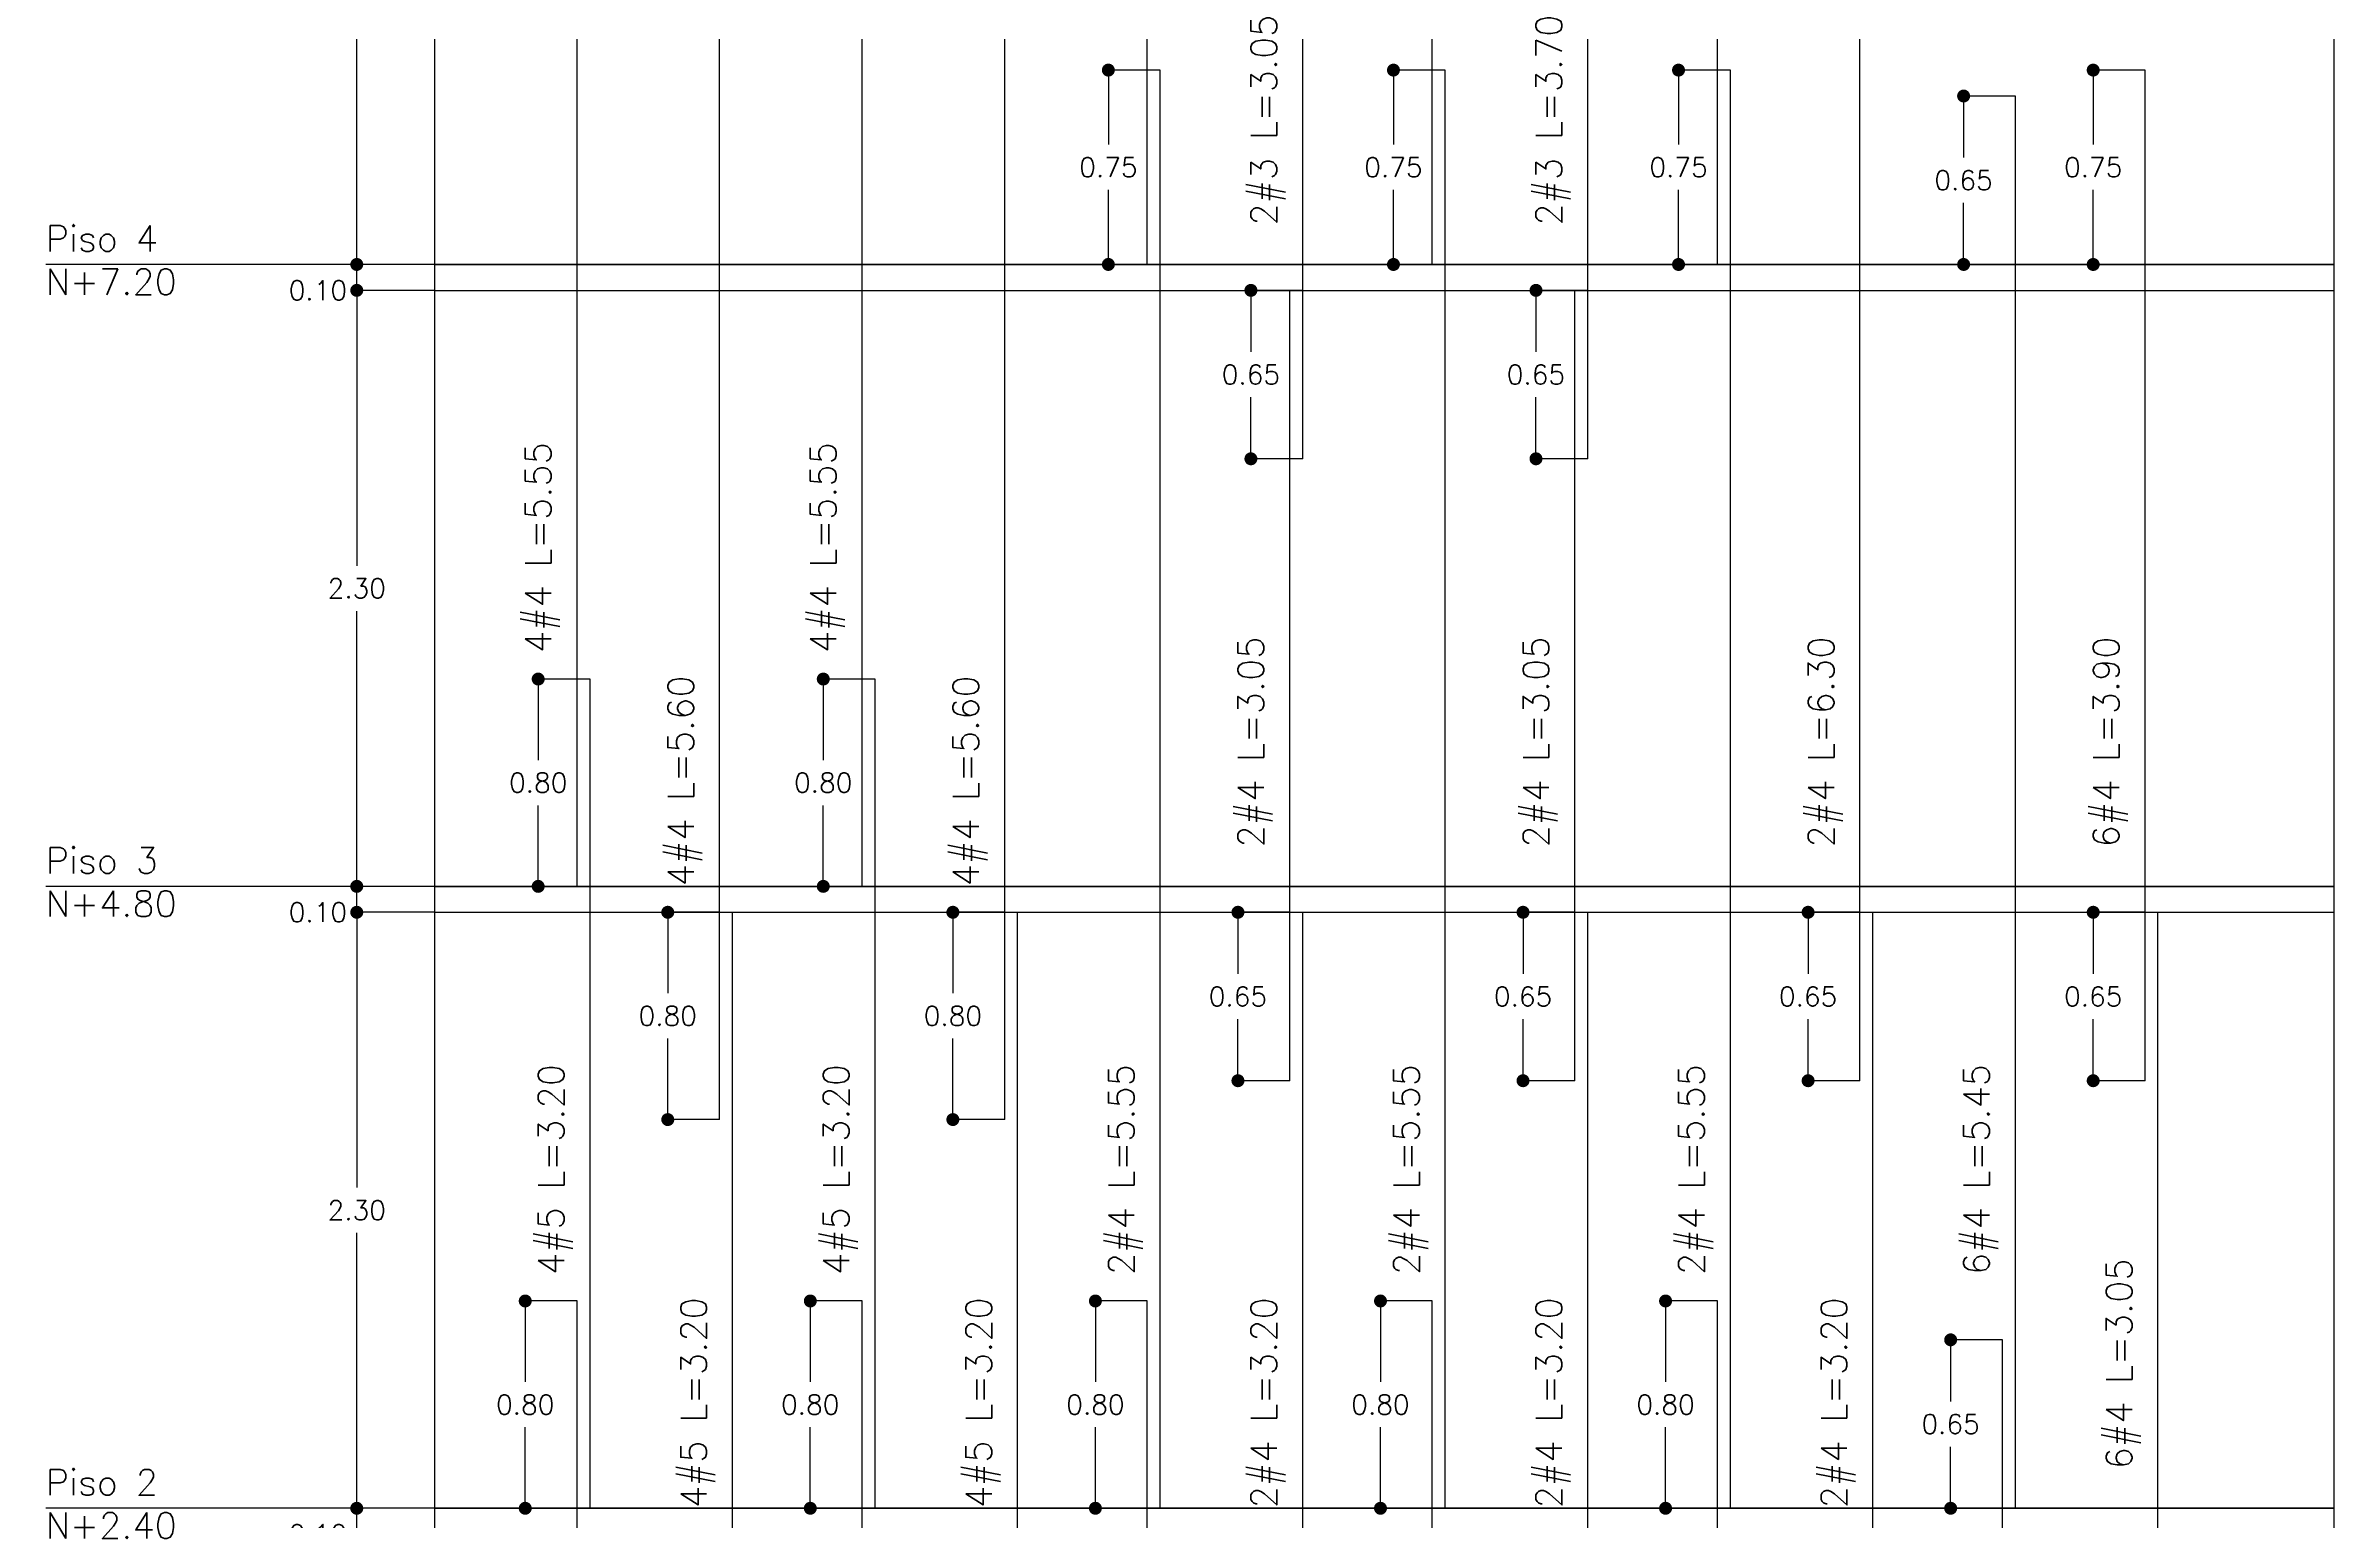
# Model space of a CAD drawing. Header units: millimetres. Extents: x -99999999 to 100000000, y -41 to 20.
# Drawn here: x 21.76 to 30.59, y 2.35 to 8.04 of the extents above; entities that cross this region are included whole.
import ezdxf

# ---------------------------------------------------------------- set-up
doc = ezdxf.new("R2010")
doc.units = ezdxf.units.MM
doc.header["$LTSCALE"] = 0.01
doc.header["$PDMODE"] = 3
for name, color, linetype in [('FC_BORDES', 4, 'Continuous'), ('FC_COTAS', 1, 'Continuous'), ('FC_LINEA CORTE', 1, 'Continuous'), ('FC_R-80', 11, 'Continuous'), ('FC_REFUERZO', 5, 'Continuous')]:
    doc.layers.add(name, color=color, linetype=linetype)
doc.styles.add('FC_TEXT1', font='romans.shx')
doc.dimstyles.new('FC_COTAS', dxfattribs={"dimtxt": 0.0015, "dimasz": 0.001, "dimexe": 0, "dimexo": 0, "dimgap": 0.001, "dimtad": 1, "dimtih": 1, "dimtoh": 1, "dimzin": 0, "dimdsep": 46, "dimtxsty": 'FC_TEXT1', "dimblk": 'DOT', "dimcen": 0.09, "dimclrd": 256, "dimclre": 256, "dimclrt": 256, "dimadec": 0, "dimazin": 0, "dimtfac": 1, "dimtix": 1, "dimtmove": 2, "dimatfit": 3, "dimfxl": 1.002, "dimtolj": 1, "dimtzin": 0, "dimlwd": -1, "dimarcsym": 0})

# ---------------------------------------------------------------- blocks, each defined once
blk = doc.blocks.new('*D433')
at = {"layer": 'Defpoints', "color": 0, "ltscale": 0.6, "transparency": 16777216}
for p in [(22.96, 2.4), (23.26, 2.4), (23.26, 2.3)]:
    blk.add_point(p, dxfattribs=at)
at = {"layer": 'FC_COTAS', "lineweight": -2, "ltscale": 0.6, "transparency": 16777216}
for p, q in [((23.26, 2.4), (22.96, 2.4)), ((23.26, 2.3), (22.96, 2.3))]:
    blk.add_line(p, q, dxfattribs=at)
at = {"layer": 'FC_COTAS', "ltscale": 0.6, "transparency": 16777216}
blk.add_line((22.96, 2.3), (22.96, 2.4), dxfattribs=at)
at = {"layer": 'FC_COTAS', "ltscale": 0.6, "transparency": 16777216, "insert": (22.81, 2.3), "char_height": 0.075, "attachment_point": 5, "style": 'FC_TEXT1'}
blk.add_mtext('\\A1;0.10', dxfattribs=at)
blk = doc.blocks.new('_Dot')
at = {"color": 0, "linetype": 'ByBlock', "lineweight": -2}
blk.add_line((-0.5, 0), (-1, 0), dxfattribs=at)
at = {"color": 0, "linetype": 'ByBlock', "const_width": 0.5}
blk.add_lwpolyline([(-0.25, 0, 1), (0.25, 0, 1)], format="xyb", close=True, dxfattribs=at)
blk = doc.blocks.new('*D434')
at = {"layer": 'Defpoints', "color": 0, "ltscale": 0.6, "transparency": 16777216}
for p in [(22.96, 4.7), (23.26, 4.7), (23.26, 2.4)]:
    blk.add_point(p, dxfattribs=at)
at = {"layer": 'FC_COTAS', "lineweight": -2, "ltscale": 0.6, "transparency": 16777216}
for p, q in [((23.26, 4.7), (22.96, 4.7)), ((23.26, 2.4), (22.96, 2.4))]:
    blk.add_line(p, q, dxfattribs=at)
at = {"layer": 'FC_COTAS', "ltscale": 0.6, "transparency": 16777216}
for p, q in [((22.96, 4.65), (22.96, 3.6375)), ((22.96, 2.45), (22.96, 3.4625))]:
    blk.add_line(p, q, dxfattribs=at)
at = {"layer": 'FC_COTAS', "ltscale": 0.6, "transparency": 16777216, "xscale": 0.05, "yscale": 0.05, "zscale": 0.05}
for p, rotation in [((22.96, 4.7), 90), ((22.96, 2.4), 270)]:
    blk.add_blockref('_Dot', p, dxfattribs=dict(at, rotation=rotation))
at = {"layer": 'FC_COTAS', "ltscale": 0.6, "transparency": 16777216, "insert": (22.96, 3.55), "char_height": 0.075, "attachment_point": 5, "style": 'FC_TEXT1'}
blk.add_mtext('\\A1;2.30', dxfattribs=at)
blk = doc.blocks.new('*D435')
at = {"layer": 'Defpoints', "color": 0, "ltscale": 0.6, "transparency": 16777216}
for p in [(22.96, 4.8), (23.26, 4.8), (23.26, 4.7)]:
    blk.add_point(p, dxfattribs=at)
at = {"layer": 'FC_COTAS', "lineweight": -2, "ltscale": 0.6, "transparency": 16777216}
for p, q in [((23.26, 4.8), (22.96, 4.8)), ((23.26, 4.7), (22.96, 4.7))]:
    blk.add_line(p, q, dxfattribs=at)
at = {"layer": 'FC_COTAS', "ltscale": 0.6, "transparency": 16777216}
blk.add_line((22.96, 4.7), (22.96, 4.8), dxfattribs=at)
at = {"layer": 'FC_COTAS', "ltscale": 0.6, "transparency": 16777216, "insert": (22.81, 4.7), "char_height": 0.075, "attachment_point": 5, "style": 'FC_TEXT1'}
blk.add_mtext('\\A1;0.10', dxfattribs=at)
blk = doc.blocks.new('*D436')
at = {"layer": 'Defpoints', "color": 0, "ltscale": 0.6, "transparency": 16777216}
for p in [(22.96, 7.1), (23.26, 7.1), (23.26, 4.8)]:
    blk.add_point(p, dxfattribs=at)
at = {"layer": 'FC_COTAS', "lineweight": -2, "ltscale": 0.6, "transparency": 16777216}
for p, q in [((23.26, 7.1), (22.96, 7.1)), ((23.26, 4.8), (22.96, 4.8))]:
    blk.add_line(p, q, dxfattribs=at)
at = {"layer": 'FC_COTAS', "ltscale": 0.6, "transparency": 16777216}
for p, q in [((22.96, 7.05), (22.96, 6.0375)), ((22.96, 4.85), (22.96, 5.8625))]:
    blk.add_line(p, q, dxfattribs=at)
at = {"layer": 'FC_COTAS', "ltscale": 0.6, "transparency": 16777216, "xscale": 0.05, "yscale": 0.05, "zscale": 0.05}
for p, rotation in [((22.96, 7.1), 90), ((22.96, 4.8), 270)]:
    blk.add_blockref('_Dot', p, dxfattribs=dict(at, rotation=rotation))
at = {"layer": 'FC_COTAS', "ltscale": 0.6, "transparency": 16777216, "insert": (22.96, 5.95), "char_height": 0.075, "attachment_point": 5, "style": 'FC_TEXT1'}
blk.add_mtext('\\A1;2.30', dxfattribs=at)
blk = doc.blocks.new('*D437')
at = {"layer": 'Defpoints', "color": 0, "ltscale": 0.6, "transparency": 16777216}
for p in [(22.96, 7.2), (23.26, 7.2), (23.26, 7.1)]:
    blk.add_point(p, dxfattribs=at)
at = {"layer": 'FC_COTAS', "lineweight": -2, "ltscale": 0.6, "transparency": 16777216}
for p, q in [((23.26, 7.2), (22.96, 7.2)), ((23.26, 7.1), (22.96, 7.1))]:
    blk.add_line(p, q, dxfattribs=at)
at = {"layer": 'FC_COTAS', "ltscale": 0.6, "transparency": 16777216}
blk.add_line((22.96, 7.1), (22.96, 7.2), dxfattribs=at)
at = {"layer": 'FC_COTAS', "ltscale": 0.6, "transparency": 16777216, "insert": (22.81, 7.1), "char_height": 0.075, "attachment_point": 5, "style": 'FC_TEXT1'}
blk.add_mtext('\\A1;0.10', dxfattribs=at)
blk = doc.blocks.new('*D438')
at = {"layer": 'Defpoints', "color": 0, "ltscale": 0.6, "transparency": 16777216}
for p in [(22.96, 9.5), (23.26, 9.5), (23.26, 7.2)]:
    blk.add_point(p, dxfattribs=at)
at = {"layer": 'FC_COTAS', "lineweight": -2, "ltscale": 0.6, "transparency": 16777216}
for p, q in [((23.26, 9.5), (22.96, 9.5)), ((23.26, 7.2), (22.96, 7.2))]:
    blk.add_line(p, q, dxfattribs=at)
at = {"layer": 'FC_COTAS', "ltscale": 0.6, "transparency": 16777216}
for p, q in [((22.96, 9.45), (22.96, 8.4375)), ((22.96, 7.25), (22.96, 8.2625))]:
    blk.add_line(p, q, dxfattribs=at)
at = {"layer": 'FC_COTAS', "ltscale": 0.6, "transparency": 16777216, "xscale": 0.05, "yscale": 0.05, "zscale": 0.05}
for p, rotation in [((22.96, 9.5), 90), ((22.96, 7.2), 270)]:
    blk.add_blockref('_Dot', p, dxfattribs=dict(at, rotation=rotation))
at = {"layer": 'FC_COTAS', "ltscale": 0.6, "transparency": 16777216, "insert": (22.96, 8.35), "char_height": 0.075, "attachment_point": 5, "style": 'FC_TEXT1'}
blk.add_mtext('\\A1;2.30', dxfattribs=at)
blk = doc.blocks.new('*D445')
at = {"layer": 'Defpoints', "color": 0, "ltscale": 0.6, "transparency": 16777216}
for p in [(23.61, 3.2), (23.81, 3.2), (23.81, 2.4)]:
    blk.add_point(p, dxfattribs=at)
at = {"layer": 'FC_COTAS', "lineweight": -2, "ltscale": 0.6, "transparency": 16777216}
for p, q in [((23.81, 3.2), (23.61, 3.2)), ((23.81, 2.4), (23.61, 2.4))]:
    blk.add_line(p, q, dxfattribs=at)
at = {"layer": 'FC_COTAS', "ltscale": 0.6, "transparency": 16777216}
for p, q in [((23.61, 3.15), (23.61, 2.8875)), ((23.61, 2.45), (23.61, 2.7125))]:
    blk.add_line(p, q, dxfattribs=at)
at = {"layer": 'FC_COTAS', "ltscale": 0.6, "transparency": 16777216, "xscale": 0.05, "yscale": 0.05, "zscale": 0.05}
for p, rotation in [((23.61, 3.2), 90), ((23.61, 2.4), 270)]:
    blk.add_blockref('_Dot', p, dxfattribs=dict(at, rotation=rotation))
at = {"layer": 'FC_COTAS', "ltscale": 0.6, "transparency": 16777216, "insert": (23.61, 2.8), "char_height": 0.075, "attachment_point": 5, "style": 'FC_TEXT1'}
blk.add_mtext('\\A1;0.80', dxfattribs=at)
blk = doc.blocks.new('*D446')
at = {"layer": 'Defpoints', "color": 0, "ltscale": 0.6, "transparency": 16777216}
for p in [(23.66, 5.6), (23.86, 5.6), (23.86, 4.8)]:
    blk.add_point(p, dxfattribs=at)
at = {"layer": 'FC_COTAS', "lineweight": -2, "ltscale": 0.6, "transparency": 16777216}
for p, q in [((23.86, 5.6), (23.66, 5.6)), ((23.86, 4.8), (23.66, 4.8))]:
    blk.add_line(p, q, dxfattribs=at)
at = {"layer": 'FC_COTAS', "ltscale": 0.6, "transparency": 16777216}
for p, q in [((23.66, 5.55), (23.66, 5.2875)), ((23.66, 4.85), (23.66, 5.1125))]:
    blk.add_line(p, q, dxfattribs=at)
at = {"layer": 'FC_COTAS', "ltscale": 0.6, "transparency": 16777216, "xscale": 0.05, "yscale": 0.05, "zscale": 0.05}
for p, rotation in [((23.66, 5.6), 90), ((23.66, 4.8), 270)]:
    blk.add_blockref('_Dot', p, dxfattribs=dict(at, rotation=rotation))
at = {"layer": 'FC_COTAS', "ltscale": 0.6, "transparency": 16777216, "insert": (23.66, 5.2), "char_height": 0.075, "attachment_point": 5, "style": 'FC_TEXT1'}
blk.add_mtext('\\A1;0.80', dxfattribs=at)
blk = doc.blocks.new('*D450')
at = {"layer": 'Defpoints', "color": 0, "ltscale": 0.6, "transparency": 16777216}
for p in [(24.16, 4.7), (24.36, 4.7), (24.36, 3.9)]:
    blk.add_point(p, dxfattribs=at)
at = {"layer": 'FC_COTAS', "lineweight": -2, "ltscale": 0.6, "transparency": 16777216}
for p, q in [((24.36, 4.7), (24.16, 4.7)), ((24.36, 3.9), (24.16, 3.9))]:
    blk.add_line(p, q, dxfattribs=at)
at = {"layer": 'FC_COTAS', "ltscale": 0.6, "transparency": 16777216}
for p, q in [((24.16, 4.65), (24.16, 4.3875)), ((24.16, 3.95), (24.16, 4.2125))]:
    blk.add_line(p, q, dxfattribs=at)
at = {"layer": 'FC_COTAS', "ltscale": 0.6, "transparency": 16777216, "xscale": 0.05, "yscale": 0.05, "zscale": 0.05}
for p, rotation in [((24.16, 4.7), 90), ((24.16, 3.9), 270)]:
    blk.add_blockref('_Dot', p, dxfattribs=dict(at, rotation=rotation))
at = {"layer": 'FC_COTAS', "ltscale": 0.6, "transparency": 16777216, "insert": (24.16, 4.3), "char_height": 0.075, "attachment_point": 5, "style": 'FC_TEXT1'}
blk.add_mtext('\\A1;0.80', dxfattribs=at)
blk = doc.blocks.new('*D453')
at = {"layer": 'Defpoints', "color": 0, "ltscale": 0.6, "transparency": 16777216}
for p in [(24.71, 3.2), (24.91, 3.2), (24.91, 2.4)]:
    blk.add_point(p, dxfattribs=at)
at = {"layer": 'FC_COTAS', "lineweight": -2, "ltscale": 0.6, "transparency": 16777216}
for p, q in [((24.91, 3.2), (24.71, 3.2)), ((24.91, 2.4), (24.71, 2.4))]:
    blk.add_line(p, q, dxfattribs=at)
at = {"layer": 'FC_COTAS', "ltscale": 0.6, "transparency": 16777216}
for p, q in [((24.71, 3.15), (24.71, 2.8875)), ((24.71, 2.45), (24.71, 2.7125))]:
    blk.add_line(p, q, dxfattribs=at)
at = {"layer": 'FC_COTAS', "ltscale": 0.6, "transparency": 16777216, "xscale": 0.05, "yscale": 0.05, "zscale": 0.05}
for p, rotation in [((24.71, 3.2), 90), ((24.71, 2.4), 270)]:
    blk.add_blockref('_Dot', p, dxfattribs=dict(at, rotation=rotation))
at = {"layer": 'FC_COTAS', "ltscale": 0.6, "transparency": 16777216, "insert": (24.71, 2.8), "char_height": 0.075, "attachment_point": 5, "style": 'FC_TEXT1'}
blk.add_mtext('\\A1;0.80', dxfattribs=at)
blk = doc.blocks.new('*D454')
at = {"layer": 'Defpoints', "color": 0, "ltscale": 0.6, "transparency": 16777216}
for p in [(24.76, 5.6), (24.96, 5.6), (24.96, 4.8)]:
    blk.add_point(p, dxfattribs=at)
at = {"layer": 'FC_COTAS', "lineweight": -2, "ltscale": 0.6, "transparency": 16777216}
for p, q in [((24.96, 5.6), (24.76, 5.6)), ((24.96, 4.8), (24.76, 4.8))]:
    blk.add_line(p, q, dxfattribs=at)
at = {"layer": 'FC_COTAS', "ltscale": 0.6, "transparency": 16777216}
for p, q in [((24.76, 5.55), (24.76, 5.2875)), ((24.76, 4.85), (24.76, 5.1125))]:
    blk.add_line(p, q, dxfattribs=at)
at = {"layer": 'FC_COTAS', "ltscale": 0.6, "transparency": 16777216, "xscale": 0.05, "yscale": 0.05, "zscale": 0.05}
for p, rotation in [((24.76, 5.6), 90), ((24.76, 4.8), 270)]:
    blk.add_blockref('_Dot', p, dxfattribs=dict(at, rotation=rotation))
at = {"layer": 'FC_COTAS', "ltscale": 0.6, "transparency": 16777216, "insert": (24.76, 5.2), "char_height": 0.075, "attachment_point": 5, "style": 'FC_TEXT1'}
blk.add_mtext('\\A1;0.80', dxfattribs=at)
blk = doc.blocks.new('*D458')
at = {"layer": 'Defpoints', "color": 0, "ltscale": 0.6, "transparency": 16777216}
for p in [(25.26, 4.7), (25.46, 4.7), (25.46, 3.9)]:
    blk.add_point(p, dxfattribs=at)
at = {"layer": 'FC_COTAS', "lineweight": -2, "ltscale": 0.6, "transparency": 16777216}
for p, q in [((25.46, 4.7), (25.26, 4.7)), ((25.46, 3.9), (25.26, 3.9))]:
    blk.add_line(p, q, dxfattribs=at)
at = {"layer": 'FC_COTAS', "ltscale": 0.6, "transparency": 16777216}
for p, q in [((25.26, 4.65), (25.26, 4.3875)), ((25.26, 3.95), (25.26, 4.2125))]:
    blk.add_line(p, q, dxfattribs=at)
at = {"layer": 'FC_COTAS', "ltscale": 0.6, "transparency": 16777216, "xscale": 0.05, "yscale": 0.05, "zscale": 0.05}
for p, rotation in [((25.26, 4.7), 90), ((25.26, 3.9), 270)]:
    blk.add_blockref('_Dot', p, dxfattribs=dict(at, rotation=rotation))
at = {"layer": 'FC_COTAS', "ltscale": 0.6, "transparency": 16777216, "insert": (25.26, 4.3), "char_height": 0.075, "attachment_point": 5, "style": 'FC_TEXT1'}
blk.add_mtext('\\A1;0.80', dxfattribs=at)
blk = doc.blocks.new('*D461')
at = {"layer": 'Defpoints', "color": 0, "ltscale": 0.6, "transparency": 16777216}
for p in [(25.81, 3.2), (26.01, 3.2), (26.01, 2.4)]:
    blk.add_point(p, dxfattribs=at)
at = {"layer": 'FC_COTAS', "lineweight": -2, "ltscale": 0.6, "transparency": 16777216}
for p, q in [((26.01, 3.2), (25.81, 3.2)), ((26.01, 2.4), (25.81, 2.4))]:
    blk.add_line(p, q, dxfattribs=at)
at = {"layer": 'FC_COTAS', "ltscale": 0.6, "transparency": 16777216}
for p, q in [((25.81, 3.15), (25.81, 2.8875)), ((25.81, 2.45), (25.81, 2.7125))]:
    blk.add_line(p, q, dxfattribs=at)
at = {"layer": 'FC_COTAS', "ltscale": 0.6, "transparency": 16777216, "xscale": 0.05, "yscale": 0.05, "zscale": 0.05}
for p, rotation in [((25.81, 3.2), 90), ((25.81, 2.4), 270)]:
    blk.add_blockref('_Dot', p, dxfattribs=dict(at, rotation=rotation))
at = {"layer": 'FC_COTAS', "ltscale": 0.6, "transparency": 16777216, "insert": (25.81, 2.8), "char_height": 0.075, "attachment_point": 5, "style": 'FC_TEXT1'}
blk.add_mtext('\\A1;0.80', dxfattribs=at)
blk = doc.blocks.new('*D462')
at = {"layer": 'Defpoints', "color": 0, "ltscale": 0.6, "transparency": 16777216}
for p in [(25.86, 7.95), (26.06, 7.95), (26.06, 7.2)]:
    blk.add_point(p, dxfattribs=at)
at = {"layer": 'FC_COTAS', "lineweight": -2, "ltscale": 0.6, "transparency": 16777216}
for p, q in [((26.06, 7.95), (25.86, 7.95)), ((26.06, 7.2), (25.86, 7.2))]:
    blk.add_line(p, q, dxfattribs=at)
at = {"layer": 'FC_COTAS', "ltscale": 0.6, "transparency": 16777216}
for p, q in [((25.86, 7.9), (25.86, 7.6625)), ((25.86, 7.25), (25.86, 7.4875))]:
    blk.add_line(p, q, dxfattribs=at)
at = {"layer": 'FC_COTAS', "ltscale": 0.6, "transparency": 16777216, "xscale": 0.05, "yscale": 0.05, "zscale": 0.05}
for p, rotation in [((25.86, 7.95), 90), ((25.86, 7.2), 270)]:
    blk.add_blockref('_Dot', p, dxfattribs=dict(at, rotation=rotation))
at = {"layer": 'FC_COTAS', "ltscale": 0.6, "transparency": 16777216, "insert": (25.86, 7.575), "char_height": 0.075, "attachment_point": 5, "style": 'FC_TEXT1'}
blk.add_mtext('\\A1;0.75', dxfattribs=at)
blk = doc.blocks.new('*D465')
at = {"layer": 'Defpoints', "color": 0, "ltscale": 0.6, "transparency": 16777216}
for p in [(26.36, 4.7), (26.56, 4.7), (26.56, 4.05)]:
    blk.add_point(p, dxfattribs=at)
at = {"layer": 'FC_COTAS', "lineweight": -2, "ltscale": 0.6, "transparency": 16777216}
for p, q in [((26.56, 4.7), (26.36, 4.7)), ((26.56, 4.05), (26.36, 4.05))]:
    blk.add_line(p, q, dxfattribs=at)
at = {"layer": 'FC_COTAS', "ltscale": 0.6, "transparency": 16777216}
for p, q in [((26.36, 4.65), (26.36, 4.4625)), ((26.36, 4.1), (26.36, 4.2875))]:
    blk.add_line(p, q, dxfattribs=at)
at = {"layer": 'FC_COTAS', "ltscale": 0.6, "transparency": 16777216, "xscale": 0.05, "yscale": 0.05, "zscale": 0.05}
for p, rotation in [((26.36, 4.7), 90), ((26.36, 4.05), 270)]:
    blk.add_blockref('_Dot', p, dxfattribs=dict(at, rotation=rotation))
at = {"layer": 'FC_COTAS', "ltscale": 0.6, "transparency": 16777216, "insert": (26.36, 4.375), "char_height": 0.075, "attachment_point": 5, "style": 'FC_TEXT1'}
blk.add_mtext('\\A1;0.65', dxfattribs=at)
blk = doc.blocks.new('*D466')
at = {"layer": 'Defpoints', "color": 0, "ltscale": 0.6, "transparency": 16777216}
for p in [(26.41, 7.1), (26.61, 7.1), (26.61, 6.45)]:
    blk.add_point(p, dxfattribs=at)
at = {"layer": 'FC_COTAS', "lineweight": -2, "ltscale": 0.6, "transparency": 16777216}
for p, q in [((26.61, 7.1), (26.41, 7.1)), ((26.61, 6.45), (26.41, 6.45))]:
    blk.add_line(p, q, dxfattribs=at)
at = {"layer": 'FC_COTAS', "ltscale": 0.6, "transparency": 16777216}
for p, q in [((26.41, 7.05), (26.41, 6.8625)), ((26.41, 6.5), (26.41, 6.6875))]:
    blk.add_line(p, q, dxfattribs=at)
at = {"layer": 'FC_COTAS', "ltscale": 0.6, "transparency": 16777216, "xscale": 0.05, "yscale": 0.05, "zscale": 0.05}
for p, rotation in [((26.41, 7.1), 90), ((26.41, 6.45), 270)]:
    blk.add_blockref('_Dot', p, dxfattribs=dict(at, rotation=rotation))
at = {"layer": 'FC_COTAS', "ltscale": 0.6, "transparency": 16777216, "insert": (26.41, 6.775), "char_height": 0.075, "attachment_point": 5, "style": 'FC_TEXT1'}
blk.add_mtext('\\A1;0.65', dxfattribs=at)
blk = doc.blocks.new('*D469')
at = {"layer": 'Defpoints', "color": 0, "ltscale": 0.6, "transparency": 16777216}
for p in [(26.91, 3.2), (27.11, 3.2), (27.11, 2.4)]:
    blk.add_point(p, dxfattribs=at)
at = {"layer": 'FC_COTAS', "lineweight": -2, "ltscale": 0.6, "transparency": 16777216}
for p, q in [((27.11, 3.2), (26.91, 3.2)), ((27.11, 2.4), (26.91, 2.4))]:
    blk.add_line(p, q, dxfattribs=at)
at = {"layer": 'FC_COTAS', "ltscale": 0.6, "transparency": 16777216}
for p, q in [((26.91, 3.15), (26.91, 2.8875)), ((26.91, 2.45), (26.91, 2.7125))]:
    blk.add_line(p, q, dxfattribs=at)
at = {"layer": 'FC_COTAS', "ltscale": 0.6, "transparency": 16777216, "xscale": 0.05, "yscale": 0.05, "zscale": 0.05}
for p, rotation in [((26.91, 3.2), 90), ((26.91, 2.4), 270)]:
    blk.add_blockref('_Dot', p, dxfattribs=dict(at, rotation=rotation))
at = {"layer": 'FC_COTAS', "ltscale": 0.6, "transparency": 16777216, "insert": (26.91, 2.8), "char_height": 0.075, "attachment_point": 5, "style": 'FC_TEXT1'}
blk.add_mtext('\\A1;0.80', dxfattribs=at)
blk = doc.blocks.new('*D470')
at = {"layer": 'Defpoints', "color": 0, "ltscale": 0.6, "transparency": 16777216}
for p in [(26.96, 7.95), (27.16, 7.95), (27.16, 7.2)]:
    blk.add_point(p, dxfattribs=at)
at = {"layer": 'FC_COTAS', "lineweight": -2, "ltscale": 0.6, "transparency": 16777216}
for p, q in [((27.16, 7.95), (26.96, 7.95)), ((27.16, 7.2), (26.96, 7.2))]:
    blk.add_line(p, q, dxfattribs=at)
at = {"layer": 'FC_COTAS', "ltscale": 0.6, "transparency": 16777216}
for p, q in [((26.96, 7.9), (26.96, 7.6625)), ((26.96, 7.25), (26.96, 7.4875))]:
    blk.add_line(p, q, dxfattribs=at)
at = {"layer": 'FC_COTAS', "ltscale": 0.6, "transparency": 16777216, "xscale": 0.05, "yscale": 0.05, "zscale": 0.05}
for p, rotation in [((26.96, 7.95), 90), ((26.96, 7.2), 270)]:
    blk.add_blockref('_Dot', p, dxfattribs=dict(at, rotation=rotation))
at = {"layer": 'FC_COTAS', "ltscale": 0.6, "transparency": 16777216, "insert": (26.96, 7.575), "char_height": 0.075, "attachment_point": 5, "style": 'FC_TEXT1'}
blk.add_mtext('\\A1;0.75', dxfattribs=at)
blk = doc.blocks.new('*D473')
at = {"layer": 'Defpoints', "color": 0, "ltscale": 0.6, "transparency": 16777216}
for p in [(27.46, 4.7), (27.66, 4.7), (27.66, 4.05)]:
    blk.add_point(p, dxfattribs=at)
at = {"layer": 'FC_COTAS', "lineweight": -2, "ltscale": 0.6, "transparency": 16777216}
for p, q in [((27.66, 4.7), (27.46, 4.7)), ((27.66, 4.05), (27.46, 4.05))]:
    blk.add_line(p, q, dxfattribs=at)
at = {"layer": 'FC_COTAS', "ltscale": 0.6, "transparency": 16777216}
for p, q in [((27.46, 4.65), (27.46, 4.4625)), ((27.46, 4.1), (27.46, 4.2875))]:
    blk.add_line(p, q, dxfattribs=at)
at = {"layer": 'FC_COTAS', "ltscale": 0.6, "transparency": 16777216, "xscale": 0.05, "yscale": 0.05, "zscale": 0.05}
for p, rotation in [((27.46, 4.7), 90), ((27.46, 4.05), 270)]:
    blk.add_blockref('_Dot', p, dxfattribs=dict(at, rotation=rotation))
at = {"layer": 'FC_COTAS', "ltscale": 0.6, "transparency": 16777216, "insert": (27.46, 4.375), "char_height": 0.075, "attachment_point": 5, "style": 'FC_TEXT1'}
blk.add_mtext('\\A1;0.65', dxfattribs=at)
blk = doc.blocks.new('*D474')
at = {"layer": 'Defpoints', "color": 0, "ltscale": 0.6, "transparency": 16777216}
for p in [(27.51, 7.1), (27.71, 7.1), (27.71, 6.45)]:
    blk.add_point(p, dxfattribs=at)
at = {"layer": 'FC_COTAS', "lineweight": -2, "ltscale": 0.6, "transparency": 16777216}
for p, q in [((27.71, 7.1), (27.51, 7.1)), ((27.71, 6.45), (27.51, 6.45))]:
    blk.add_line(p, q, dxfattribs=at)
at = {"layer": 'FC_COTAS', "ltscale": 0.6, "transparency": 16777216}
for p, q in [((27.51, 7.05), (27.51, 6.8625)), ((27.51, 6.5), (27.51, 6.6875))]:
    blk.add_line(p, q, dxfattribs=at)
at = {"layer": 'FC_COTAS', "ltscale": 0.6, "transparency": 16777216, "xscale": 0.05, "yscale": 0.05, "zscale": 0.05}
for p, rotation in [((27.51, 7.1), 90), ((27.51, 6.45), 270)]:
    blk.add_blockref('_Dot', p, dxfattribs=dict(at, rotation=rotation))
at = {"layer": 'FC_COTAS', "ltscale": 0.6, "transparency": 16777216, "insert": (27.51, 6.775), "char_height": 0.075, "attachment_point": 5, "style": 'FC_TEXT1'}
blk.add_mtext('\\A1;0.65', dxfattribs=at)
blk = doc.blocks.new('*D476')
at = {"layer": 'Defpoints', "color": 0, "ltscale": 0.6, "transparency": 16777216}
for p in [(28.01, 3.2), (28.21, 3.2), (28.21, 2.4)]:
    blk.add_point(p, dxfattribs=at)
at = {"layer": 'FC_COTAS', "lineweight": -2, "ltscale": 0.6, "transparency": 16777216}
for p, q in [((28.21, 3.2), (28.01, 3.2)), ((28.21, 2.4), (28.01, 2.4))]:
    blk.add_line(p, q, dxfattribs=at)
at = {"layer": 'FC_COTAS', "ltscale": 0.6, "transparency": 16777216}
for p, q in [((28.01, 3.15), (28.01, 2.8875)), ((28.01, 2.45), (28.01, 2.7125))]:
    blk.add_line(p, q, dxfattribs=at)
at = {"layer": 'FC_COTAS', "ltscale": 0.6, "transparency": 16777216, "xscale": 0.05, "yscale": 0.05, "zscale": 0.05}
for p, rotation in [((28.01, 3.2), 90), ((28.01, 2.4), 270)]:
    blk.add_blockref('_Dot', p, dxfattribs=dict(at, rotation=rotation))
at = {"layer": 'FC_COTAS', "ltscale": 0.6, "transparency": 16777216, "insert": (28.01, 2.8), "char_height": 0.075, "attachment_point": 5, "style": 'FC_TEXT1'}
blk.add_mtext('\\A1;0.80', dxfattribs=at)
blk = doc.blocks.new('*D477')
at = {"layer": 'Defpoints', "color": 0, "ltscale": 0.6, "transparency": 16777216}
for p in [(28.06, 7.95), (28.26, 7.95), (28.26, 7.2)]:
    blk.add_point(p, dxfattribs=at)
at = {"layer": 'FC_COTAS', "lineweight": -2, "ltscale": 0.6, "transparency": 16777216}
for p, q in [((28.26, 7.95), (28.06, 7.95)), ((28.26, 7.2), (28.06, 7.2))]:
    blk.add_line(p, q, dxfattribs=at)
at = {"layer": 'FC_COTAS', "ltscale": 0.6, "transparency": 16777216}
for p, q in [((28.06, 7.9), (28.06, 7.6625)), ((28.06, 7.25), (28.06, 7.4875))]:
    blk.add_line(p, q, dxfattribs=at)
at = {"layer": 'FC_COTAS', "ltscale": 0.6, "transparency": 16777216, "xscale": 0.05, "yscale": 0.05, "zscale": 0.05}
for p, rotation in [((28.06, 7.95), 90), ((28.06, 7.2), 270)]:
    blk.add_blockref('_Dot', p, dxfattribs=dict(at, rotation=rotation))
at = {"layer": 'FC_COTAS', "ltscale": 0.6, "transparency": 16777216, "insert": (28.06, 7.575), "char_height": 0.075, "attachment_point": 5, "style": 'FC_TEXT1'}
blk.add_mtext('\\A1;0.75', dxfattribs=at)
blk = doc.blocks.new('*D480')
at = {"layer": 'Defpoints', "color": 0, "ltscale": 0.6, "transparency": 16777216}
for p in [(28.56, 4.7), (28.76, 4.7), (28.76, 4.05)]:
    blk.add_point(p, dxfattribs=at)
at = {"layer": 'FC_COTAS', "lineweight": -2, "ltscale": 0.6, "transparency": 16777216}
for p, q in [((28.76, 4.7), (28.56, 4.7)), ((28.76, 4.05), (28.56, 4.05))]:
    blk.add_line(p, q, dxfattribs=at)
at = {"layer": 'FC_COTAS', "ltscale": 0.6, "transparency": 16777216}
for p, q in [((28.56, 4.65), (28.56, 4.4625)), ((28.56, 4.1), (28.56, 4.2875))]:
    blk.add_line(p, q, dxfattribs=at)
at = {"layer": 'FC_COTAS', "ltscale": 0.6, "transparency": 16777216, "xscale": 0.05, "yscale": 0.05, "zscale": 0.05}
for p, rotation in [((28.56, 4.7), 90), ((28.56, 4.05), 270)]:
    blk.add_blockref('_Dot', p, dxfattribs=dict(at, rotation=rotation))
at = {"layer": 'FC_COTAS', "ltscale": 0.6, "transparency": 16777216, "insert": (28.56, 4.375), "char_height": 0.075, "attachment_point": 5, "style": 'FC_TEXT1'}
blk.add_mtext('\\A1;0.65', dxfattribs=at)
blk = doc.blocks.new('*D482')
at = {"layer": 'Defpoints', "color": 0, "ltscale": 0.6, "transparency": 16777216}
for p in [(29.11, 3.05), (29.31, 3.05), (29.31, 2.4)]:
    blk.add_point(p, dxfattribs=at)
at = {"layer": 'FC_COTAS', "lineweight": -2, "ltscale": 0.6, "transparency": 16777216}
for p, q in [((29.31, 3.05), (29.11, 3.05)), ((29.31, 2.4), (29.11, 2.4))]:
    blk.add_line(p, q, dxfattribs=at)
at = {"layer": 'FC_COTAS', "ltscale": 0.6, "transparency": 16777216}
for p, q in [((29.11, 3), (29.11, 2.8125)), ((29.11, 2.45), (29.11, 2.6375))]:
    blk.add_line(p, q, dxfattribs=at)
at = {"layer": 'FC_COTAS', "ltscale": 0.6, "transparency": 16777216, "xscale": 0.05, "yscale": 0.05, "zscale": 0.05}
for p, rotation in [((29.11, 3.05), 90), ((29.11, 2.4), 270)]:
    blk.add_blockref('_Dot', p, dxfattribs=dict(at, rotation=rotation))
at = {"layer": 'FC_COTAS', "ltscale": 0.6, "transparency": 16777216, "insert": (29.11, 2.725), "char_height": 0.075, "attachment_point": 5, "style": 'FC_TEXT1'}
blk.add_mtext('\\A1;0.65', dxfattribs=at)
blk = doc.blocks.new('*D483')
at = {"layer": 'Defpoints', "color": 0, "ltscale": 0.6, "transparency": 16777216}
for p in [(29.16, 7.85), (29.36, 7.85), (29.36, 7.2)]:
    blk.add_point(p, dxfattribs=at)
at = {"layer": 'FC_COTAS', "lineweight": -2, "ltscale": 0.6, "transparency": 16777216}
for p, q in [((29.36, 7.85), (29.16, 7.85)), ((29.36, 7.2), (29.16, 7.2))]:
    blk.add_line(p, q, dxfattribs=at)
at = {"layer": 'FC_COTAS', "ltscale": 0.6, "transparency": 16777216}
for p, q in [((29.16, 7.8), (29.16, 7.6125)), ((29.16, 7.25), (29.16, 7.4375))]:
    blk.add_line(p, q, dxfattribs=at)
at = {"layer": 'FC_COTAS', "ltscale": 0.6, "transparency": 16777216, "xscale": 0.05, "yscale": 0.05, "zscale": 0.05}
for p, rotation in [((29.16, 7.85), 90), ((29.16, 7.2), 270)]:
    blk.add_blockref('_Dot', p, dxfattribs=dict(at, rotation=rotation))
at = {"layer": 'FC_COTAS', "ltscale": 0.6, "transparency": 16777216, "insert": (29.16, 7.525), "char_height": 0.075, "attachment_point": 5, "style": 'FC_TEXT1'}
blk.add_mtext('\\A1;0.65', dxfattribs=at)
blk = doc.blocks.new('*D485')
at = {"layer": 'Defpoints', "color": 0, "ltscale": 0.6, "transparency": 16777216}
for p in [(29.66, 4.7), (29.86, 4.7), (29.86, 4.05)]:
    blk.add_point(p, dxfattribs=at)
at = {"layer": 'FC_COTAS', "lineweight": -2, "ltscale": 0.6, "transparency": 16777216}
for p, q in [((29.86, 4.7), (29.66, 4.7)), ((29.86, 4.05), (29.66, 4.05))]:
    blk.add_line(p, q, dxfattribs=at)
at = {"layer": 'FC_COTAS', "ltscale": 0.6, "transparency": 16777216}
for p, q in [((29.66, 4.65), (29.66, 4.4625)), ((29.66, 4.1), (29.66, 4.2875))]:
    blk.add_line(p, q, dxfattribs=at)
at = {"layer": 'FC_COTAS', "ltscale": 0.6, "transparency": 16777216, "xscale": 0.05, "yscale": 0.05, "zscale": 0.05}
for p, rotation in [((29.66, 4.7), 90), ((29.66, 4.05), 270)]:
    blk.add_blockref('_Dot', p, dxfattribs=dict(at, rotation=rotation))
at = {"layer": 'FC_COTAS', "ltscale": 0.6, "transparency": 16777216, "insert": (29.66, 4.375), "char_height": 0.075, "attachment_point": 5, "style": 'FC_TEXT1'}
blk.add_mtext('\\A1;0.65', dxfattribs=at)
blk = doc.blocks.new('*D486')
at = {"layer": 'Defpoints', "color": 0, "ltscale": 0.6, "transparency": 16777216}
for p in [(29.66, 7.95), (29.86, 7.95), (29.86, 7.2)]:
    blk.add_point(p, dxfattribs=at)
at = {"layer": 'FC_COTAS', "lineweight": -2, "ltscale": 0.6, "transparency": 16777216}
for p, q in [((29.86, 7.95), (29.66, 7.95)), ((29.86, 7.2), (29.66, 7.2))]:
    blk.add_line(p, q, dxfattribs=at)
at = {"layer": 'FC_COTAS', "ltscale": 0.6, "transparency": 16777216}
for p, q in [((29.66, 7.9), (29.66, 7.6625)), ((29.66, 7.25), (29.66, 7.4875))]:
    blk.add_line(p, q, dxfattribs=at)
at = {"layer": 'FC_COTAS', "ltscale": 0.6, "transparency": 16777216, "xscale": 0.05, "yscale": 0.05, "zscale": 0.05}
for p, rotation in [((29.66, 7.95), 90), ((29.66, 7.2), 270)]:
    blk.add_blockref('_Dot', p, dxfattribs=dict(at, rotation=rotation))
at = {"layer": 'FC_COTAS', "ltscale": 0.6, "transparency": 16777216, "insert": (29.66, 7.575), "char_height": 0.075, "attachment_point": 5, "style": 'FC_TEXT1'}
blk.add_mtext('\\A1;0.75', dxfattribs=at)

msp = doc.modelspace()

# ---------------------------------------------------------------- linework, layer by layer
at = {"layer": 'FC_BORDES', "ltscale": 0.6}
for points in [[(23.26, 7.2), (30.59, 7.2), (30.59, 9.6), (23.26, 9.6)], [(23.26, 4.8), (30.59, 4.8), (30.59, 7.2), (23.26, 7.2)], [(23.26, 2.4), (30.59, 2.4), (30.59, 4.8), (23.26, 4.8)], [(23.26, 0), (30.59, 0), (30.59, 2.4), (23.26, 2.4)]]:
    msp.add_lwpolyline(points, close=True, dxfattribs=at)
for points in [[(23.26, 7.1), (30.59, 7.1)], [(23.26, 4.7), (30.59, 4.7)]]:
    msp.add_lwpolyline(points, dxfattribs=at)
at = {"layer": 'FC_LINEA CORTE', "ltscale": 0.35}
for p, q in [((23.26, 7.2), (21.76, 7.2)), ((23.26, 4.8), (21.76, 4.8)), ((23.26, 2.4), (21.76, 2.4))]:
    msp.add_line(p, q, dxfattribs=at)
at = {"layer": 'FC_REFUERZO', "ltscale": 0.6}
for points in [[(26.01, 7.2), (26.01, 12.55)], [(23.81, 4.8), (23.81, 10.35)], [(24.91, 4.8), (24.91, 10.35)], [(28.76, 4.05), (28.76, 10.35)], [(27.11, 7.2), (27.11, 10.15)], [(27.71, 6.45), (27.71, 10.15)], [(28.21, 7.2), (28.21, 10.15)], [(24.36, 3.9), (24.36, 9.5)], [(25.46, 3.9), (25.46, 9.5)], [(26.61, 6.45), (26.61, 9.5)], [(26.06, 2.4), (26.06, 7.95)], [(27.16, 2.4), (27.16, 7.95)], [(28.26, 2.4), (28.26, 7.95)], [(29.86, 4.05), (29.86, 7.95)], [(29.36, 2.4), (29.36, 7.85)], [(26.56, 4.05), (26.56, 7.1)], [(27.66, 4.05), (27.66, 7.1)], [(23.86, 2.4), (23.86, 5.6)], [(24.96, 2.4), (24.96, 5.6)], [(24.41, 1.5), (24.41, 4.7)], [(25.51, 1.5), (25.51, 4.7)], [(26.61, 1.5), (26.61, 4.7)], [(27.71, 1.5), (27.71, 4.7)], [(28.81, 1.5), (28.81, 4.7)], [(29.91, 1.65), (29.91, 4.7)], [(24.04, -0.6), (23.81, -0.6), (23.81, 3.2)], [(25.14, -0.6), (24.91, -0.6), (24.91, 3.2)], [(26.24, -0.6), (26.01, -0.6), (26.01, 3.2)], [(27.34, -0.6), (27.11, -0.6), (27.11, 3.2)], [(28.44, -0.6), (28.21, -0.6), (28.21, 3.2)], [(29.49, -0.6), (29.31, -0.6), (29.31, 3.05)]]:
    msp.add_lwpolyline(points, dxfattribs=at)

# ---------------------------------------------------------------- texts
at = {"layer": 'FC_R-80', "ltscale": 0.6, "char_height": 0.1, "width": 1.3, "attachment_point": 1, "rotation": 90, "style": 'FC_TEXT1'}
for s, insert in [('2#3 L=3.05', (26.41, 7.35)), ('2#3 L=3.70', (27.51, 7.35)), ('4#4 L=5.55', (23.61, 5.7)), ('4#4 L=5.55', (24.71, 5.7)), ('2#4 L=3.05', (26.36, 4.95)), ('2#4 L=3.05', (27.46, 4.95)), ('2#4 L=6.30', (28.56, 4.95)), ('6#4 L=3.90', (29.66, 4.95)), ('4#4 L=5.60', (24.16, 4.8)), ('4#4 L=5.60', (25.26, 4.8)), ('4#5 L=3.20', (23.66, 3.3)), ('4#5 L=3.20', (24.76, 3.3)), ('2#4 L=5.55', (25.86, 3.3)), ('2#4 L=5.55', (26.96, 3.3)), ('2#4 L=5.55', (28.06, 3.3)), ('6#4 L=5.45', (29.16, 3.3)), ('6#4 L=3.05', (29.71, 2.55)), ('4#5 L=3.20', (24.21, 2.4)), ('4#5 L=3.20', (25.31, 2.4)), ('2#4 L=3.20', (26.41, 2.4)), ('2#4 L=3.20', (27.51, 2.4)), ('2#4 L=3.20', (28.61, 2.4))]:
    msp.add_mtext(s, dxfattribs=dict(at, insert=insert))
at = {"layer": 'FC_R-80', "ltscale": 0.6, "char_height": 0.1, "width": 0.75, "attachment_point": 1, "style": 'FC_TEXT1'}
for s, insert in [('Piso 4^M^JN+7.20', (21.76, 7.35)), ('Piso 3^M^JN+4.80', (21.76, 4.95)), ('Piso 2^M^JN+2.40', (21.76, 2.55))]:
    msp.add_mtext(s, dxfattribs=dict(at, insert=insert))

# ---------------------------------------------------------------- dimensions: what is measured, and where the dimension line sits
at = {"layer": 'FC_COTAS', "ltscale": 0.6}
for base, p1, p2, picture, middle in [((22.96, 9.5), (23.26, 7.2), (23.26, 9.5), '*D438', (22.96, 8.35)), ((25.86, 7.95), (26.06, 7.2), (26.06, 7.95), '*D462', (25.86, 7.575)), ((26.96, 7.95), (27.16, 7.2), (27.16, 7.95), '*D470', (26.96, 7.575)), ((28.06, 7.95), (28.26, 7.2), (28.26, 7.95), '*D477', (28.06, 7.575)), ((29.66, 7.95), (29.86, 7.2), (29.86, 7.95), '*D486', (29.66, 7.575)), ((29.16, 7.85), (29.36, 7.2), (29.36, 7.85), '*D483', (29.16, 7.525)), ((22.96, 7.2), (23.26, 7.1), (23.26, 7.2), '*D437', (22.81, 7.1)), ((22.96, 7.1), (23.26, 4.8), (23.26, 7.1), '*D436', (22.96, 5.95)), ((26.41, 7.1), (26.61, 6.45), (26.61, 7.1), '*D466', (26.41, 6.775)), ((27.51, 7.1), (27.71, 6.45), (27.71, 7.1), '*D474', (27.51, 6.775)), ((23.66, 5.6), (23.86, 4.8), (23.86, 5.6), '*D446', (23.66, 5.2)), ((24.76, 5.6), (24.96, 4.8), (24.96, 5.6), '*D454', (24.76, 5.2)), ((22.96, 4.8), (23.26, 4.7), (23.26, 4.8), '*D435', (22.81, 4.7)), ((22.96, 4.7), (23.26, 2.4), (23.26, 4.7), '*D434', (22.96, 3.55)), ((24.16, 4.7), (24.36, 3.9), (24.36, 4.7), '*D450', (24.16, 4.3)), ((25.26, 4.7), (25.46, 3.9), (25.46, 4.7), '*D458', (25.26, 4.3)), ((26.36, 4.7), (26.56, 4.05), (26.56, 4.7), '*D465', (26.36, 4.375)), ((27.46, 4.7), (27.66, 4.05), (27.66, 4.7), '*D473', (27.46, 4.375)), ((28.56, 4.7), (28.76, 4.05), (28.76, 4.7), '*D480', (28.56, 4.375)), ((29.66, 4.7), (29.86, 4.05), (29.86, 4.7), '*D485', (29.66, 4.375)), ((23.61, 3.2), (23.81, 2.4), (23.81, 3.2), '*D445', (23.61, 2.8)), ((24.71, 3.2), (24.91, 2.4), (24.91, 3.2), '*D453', (24.71, 2.8)), ((25.81, 3.2), (26.01, 2.4), (26.01, 3.2), '*D461', (25.81, 2.8)), ((26.91, 3.2), (27.11, 2.4), (27.11, 3.2), '*D469', (26.91, 2.8)), ((28.01, 3.2), (28.21, 2.4), (28.21, 3.2), '*D476', (28.01, 2.8)), ((29.11, 3.05), (29.31, 2.4), (29.31, 3.05), '*D482', (29.11, 2.725)), ((22.96, 2.4), (23.26, 2.3), (23.26, 2.4), '*D433', (22.81, 2.3))]:
    dim = msp.add_linear_dim(base=base, p1=p1, p2=p2, angle=90, dimstyle='FC_COTAS', override={"dimscale": 0, "dimtxt": 0.0015, "dimasz": 0.001, "dimblk1": 'Dot', "dimblk2": 'Dot', "dimsah": 1, "dimtix": 1, "dimtofl": 1, "dimtmove": 2, "dimatfit": 3}, dxfattribs=at)
    dim.commit()
    dim.dimension.update_dxf_attribs({"geometry": picture, "text_midpoint": middle, "dimtype": 128})

doc.saveas('drawing.dxf')
